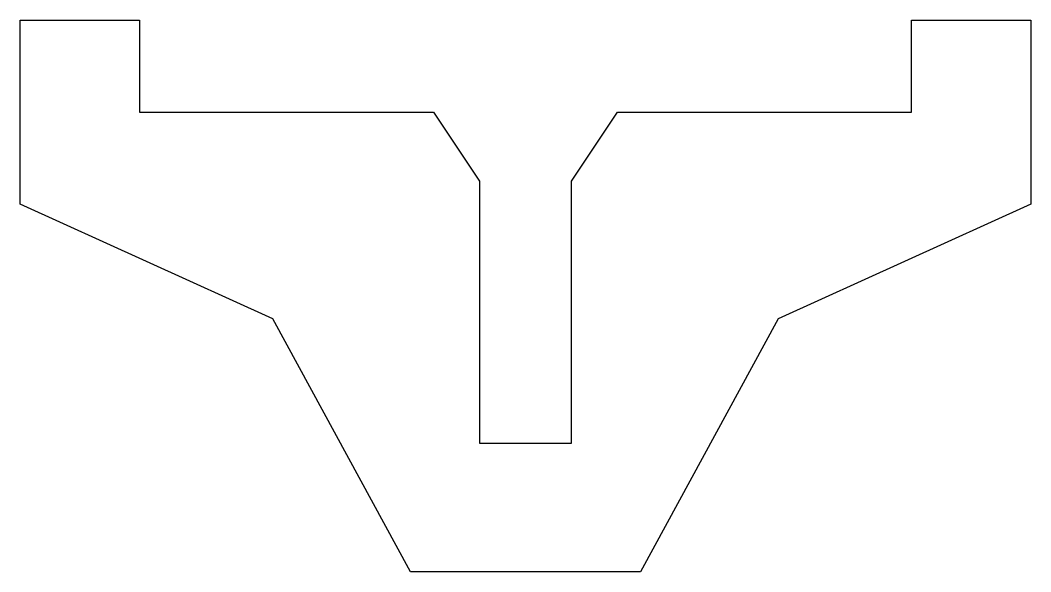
# Model space of a CAD drawing. Extents: x 0 to 22, y 0 to 12.
import ezdxf

# ---------------------------------------------------------------- set-up
doc = ezdxf.new("R2010")
doc.units = 0
doc.layers.add('Layer_1', color=7, linetype='CONTINUOUS')

msp = doc.modelspace()

# ---------------------------------------------------------------- linework, layer by layer
at = {"layer": 'Layer_1', "color": 7}
for p, q in [((0, 8.000013), (0, 12.000033)), ((0, 12.000033), (2.6, 12.000005)), ((2.6, 12.000005), (2.6, 10.000009)), ((19.399998, 10.000009), (19.399998, 12.000005)), ((19.399998, 12.000005), (21.999998, 12.000005)), ((21.999998, 12.000005), (21.999998, 8.000013)), ((2.6, 10.000009), (9.000002, 10.000009)), ((9.000002, 10.000009), (10, 8.499998)), ((11.999999, 8.499998), (12.999999, 10.000009)), ((12.999999, 10.000009), (19.399998, 10.000009)), ((10, 8.499998), (10, 2.800012)), ((11.999999, 2.800012), (11.999999, 8.499998)), ((5.5, 5.500004), (0, 8.000013)), ((21.999998, 8.000013), (16.499998, 5.500004)), ((8.5, 0.000001), (5.5, 5.500004)), ((16.499998, 5.500004), (13.499998, 0.000001)), ((10, 2.800012), (11.999999, 2.800012)), ((13.499998, 0.000001), (8.5, 0.000001))]:
    msp.add_line(p, q, dxfattribs=at)

doc.saveas('drawing.dxf')
